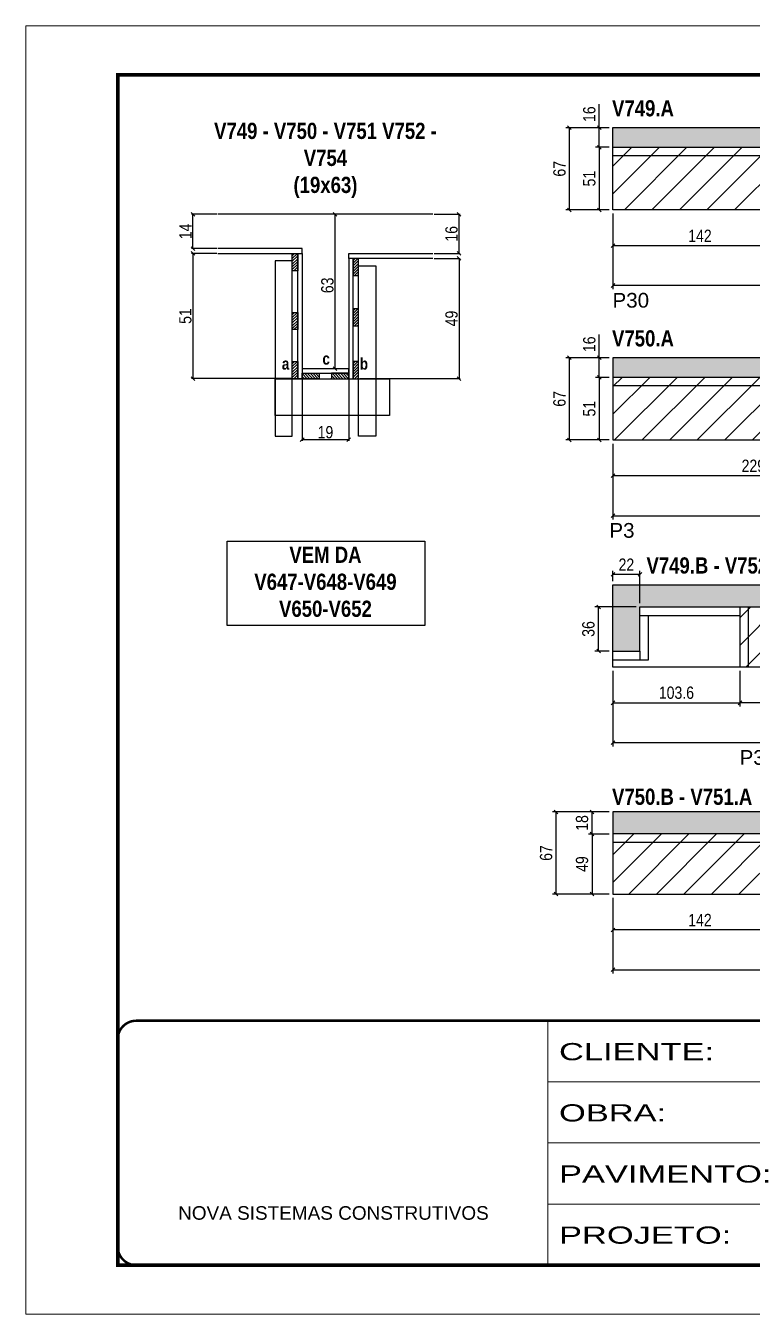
# Model space of a CAD drawing. Extents: x 3309 to 9563, y -2522 to 14608.
# Drawn here: x 4908 to 5500, y 8964 to 10014 of the extents above; entities that cross this region are included whole.
import ezdxf

# ---------------------------------------------------------------- set-up
doc = ezdxf.new("R2010")
doc.units = 0
doc.header["$PDMODE"] = 35
doc.header["$PDSIZE"] = -10
doc.linetypes.add('CONTINUO', pattern=[0])
doc.linetypes.add('DASHED', pattern=[0.75, 0.5, -0.25])
for name, color, linetype in [('5', 5, 'Continuous'), ('COTA', 241, 'Continuous'), ('detalhes', 4, 'Continuous'), ('NOMENCLATURA', 7, 'Continuous'), ('Painéis', 200, 'Continuous'), ('SARR_2.2x7', 40, 'Continuous'), ('SARR_3.5x7', 81, 'Continuous')]:
    doc.layers.add(name, color=color, linetype=linetype)
for name, color, linetype, lineweight in [('CONCRETO', 251, 'Continuous', 25), ('Folhas', 255, 'Continuous', 9), ('Hachura', 251, 'Continuous', 9), ('SARRAFO DE PRESSAO', 251, 'DASHED', 9)]:
    doc.layers.add(name, color=color, linetype=linetype, lineweight=lineweight)
doc.styles.add('ARIAL', font='arial.ttf')
doc.styles.add('COTA TECNICA', font='techl___.ttf', dxfattribs={"height": 10})
doc.styles.add('COTA TECNICA 2X', font='techl___.ttf', dxfattribs={"height": 10})
doc.styles.get("Standard").update_dxf_attribs({"font": 'arial.ttf'})
doc.styles.add('TECNICA', font='techb___.ttf', dxfattribs={"height": 10})
doc.styles.add('Tecnologia', font='')
doc.styles.get('Tecnologia').set_extended_font_data('Forgotten Futurist')
doc.dimstyles.new('PAINEL', dxfattribs={"dimtxt": 10, "dimasz": 3, "dimexe": 3, "dimexo": 3, "dimgap": 3, "dimtad": 1, "dimdec": 1, "dimzin": 12, "dimdsep": 46, "dimtxsty": 'COTA TECNICA', "dimblk1": 'OBLIQUE', "dimblk2": 'OBLIQUE', "dimsah": 1, "dimcen": 0.9, "dimclrd": 4, "dimclre": 4, "dimclrt": 240, "dimadec": 1, "dimazin": 3, "dimtfac": 1, "dimtdec": 1, "dimtmove": 0, "dimatfit": 3, "dimfxl": 1, "dimtolj": 1, "dimtzin": 12, "dimarcsym": 0})
doc.dimstyles.new('SECAO', dxfattribs={"dimscale": 0.333333, "dimtxt": 5, "dimasz": 9, "dimexe": 3, "dimexo": 3, "dimgap": 3, "dimtad": 1, "dimdec": 1, "dimlfac": 0.5, "dimzin": 12, "dimdsep": 46, "dimtxsty": 'COTA TECNICA 2X', "dimblk1": 'OBLIQUE', "dimblk2": 'OBLIQUE', "dimsah": 1, "dimcen": 0.9, "dimclrd": 4, "dimclre": 4, "dimclrt": 240, "dimadec": 1, "dimazin": 3, "dimtfac": 1, "dimtdec": 1, "dimtmove": 0, "dimatfit": 3, "dimfxl": 1, "dimtolj": 1, "dimtzin": 12, "dimarcsym": 0})
pattern_1 = [(135, (38368.6903, -113786.1987), (-1.122532015, -1.122532015), [])]
pattern_2 = [(45, (-118387.018, -23495.5676), (-1.122532015, 1.122532015), [])]

# ---------------------------------------------------------------- blocks, each defined once
blk = doc.blocks.new('9999999999')
at = {"color": 30, "linetype": 'CONTINUO'}
for p, q in [((98564.6, 34230.2), (98564.6, 34429.4)), ((98564.6, 34379.6), (99584, 34379.6)), ((98564.6, 34329.8), (99488, 34329.8)), ((98564.6, 34280), (99488, 34280))]:
    blk.add_line(p, q, dxfattribs=at)
at = {"color": 30, "linetype": 'CONTINUO', "const_width": 2}
blk.add_lwpolyline([(99584, 34230.2), (99584, 34414.4, 0.414214), (99569, 34429.4), (98229, 34429.4, 0.414214), (98214, 34414.4), (98214, 34245.2, 0.414214), (98229, 34230.2), (99584, 34230.2)], format="xyb", dxfattribs=at)
at = {"layer": 'Folhas'}
blk.add_lwpolyline([(98139, 34190.2), (99624, 34190.2), (99624, 35240.2), (98139, 35240.2)], close=True, dxfattribs=at)
at = {"layer": 'Folhas', "color": 30, "const_width": 3}
blk.add_lwpolyline([(98214, 34230.2), (99584, 34230.2), (99584, 35200.2), (98214, 35200.2)], close=True, dxfattribs=at)
at = {"color": 7, "linetype": 'Continuous', "ltscale": 5, "style": 'ARIAL'}
blk.add_text('NOVA SISTEMAS CONSTRUTIVOS', height=11.059, dxfattribs=at).set_placement((98263.2, 34267.2))
at = {"layer": 'Folhas', "color": 7, "style": 'Tecnologia', "width": 1.5}
for s, p in [('CLIENTE:', (98573.7, 34397.2)), ('OBRA:', (98573.7, 34347.3)), ('PAVIMENTO:', (98573.7, 34297.5)), ('PROJETO:', (98573.7, 34247.7))]:
    blk.add_text(s, height=14, dxfattribs=at).set_placement(p)
blk = doc.blocks.new('_Oblique')
at = {"color": 0, "linetype": 'ByBlock', "lineweight": -2}
blk.add_line((-0.5, -0.5), (0.5, 0.5), dxfattribs=at)
blk = doc.blocks.new('*D2496')
at = {"layer": 'COTA', "color": 4, "lineweight": -2, "transparency": 16777216}
for p, q in [((5133.2, 9725), (5133.2, 9675.2)), ((5171.2, 9725), (5171.2, 9675.2)), ((5171.2, 9676.2), (5133.2, 9676.2))]:
    blk.add_line(p, q, dxfattribs=at)
at = {"layer": 'Defpoints', "color": 0, "transparency": 16777216}
for p in [(5133.2, 9726), (5171.2, 9726), (5133.2, 9676.2)]:
    blk.add_point(p, dxfattribs=at)
at = {"layer": 'COTA', "color": 4, "lineweight": -2, "transparency": 16777216, "xscale": 3, "yscale": 3, "zscale": 3, "rotation": 180}
blk.add_blockref('_Oblique', (5133.2, 9676.2), dxfattribs=at)
at = {"layer": 'COTA', "color": 4, "lineweight": -2, "transparency": 16777216, "xscale": 3, "yscale": 3, "zscale": 3}
blk.add_blockref('_Oblique', (5171.2, 9676.2), dxfattribs=at)
at = {"layer": 'COTA', "color": 240, "transparency": 16777216, "insert": (5152.2, 9682.3), "char_height": 10, "attachment_point": 5, "style": 'COTA TECNICA 2X'}
blk.add_mtext('\\A1;19', dxfattribs=at)
blk = doc.blocks.new('*D2497')
at = {"layer": 'COTA', "color": 4, "lineweight": -2, "transparency": 16777216}
for p, q in [((5063.5, 9828), (5043.1, 9828)), ((5044.1, 9828), (5044.1, 9726)), ((5124.2, 9726), (5043.1, 9726))]:
    blk.add_line(p, q, dxfattribs=at)
at = {"layer": 'Defpoints', "color": 0, "transparency": 16777216}
for p in [(5064.5, 9828), (5044.1, 9726), (5125.2, 9726, 0)]:
    blk.add_point(p, dxfattribs=at)
at = {"layer": 'COTA', "color": 4, "lineweight": -2, "transparency": 16777216, "xscale": 3, "yscale": 3, "zscale": 3}
for p, rotation in [((5044.1, 9828), 90), ((5044.1, 9726), 270)]:
    blk.add_blockref('_Oblique', p, dxfattribs=dict(at, rotation=rotation))
at = {"layer": 'COTA', "color": 240, "transparency": 16777216, "insert": (5038, 9777), "char_height": 10, "attachment_point": 5, "rotation": 90, "style": 'COTA TECNICA 2X'}
blk.add_mtext('\\A1;51', dxfattribs=at)
blk = doc.blocks.new('*D2498')
at = {"layer": 'COTA', "color": 4, "lineweight": -2, "transparency": 16777216}
for p, q in [((5240.9, 9824), (5262.1, 9824)), ((5261.1, 9824), (5261.1, 9726)), ((5180.2, 9726), (5262.1, 9726))]:
    blk.add_line(p, q, dxfattribs=at)
at = {"layer": 'Defpoints', "color": 0, "transparency": 16777216}
for p in [(5239.9, 9824), (5179.2, 9726, 0), (5261.1, 9726)]:
    blk.add_point(p, dxfattribs=at)
at = {"layer": 'COTA', "color": 4, "lineweight": -2, "transparency": 16777216, "xscale": 3, "yscale": 3, "zscale": 3}
for p, rotation in [((5261.1, 9824), 90), ((5261.1, 9726), 270)]:
    blk.add_blockref('_Oblique', p, dxfattribs=dict(at, rotation=rotation))
at = {"layer": 'COTA', "color": 240, "transparency": 16777216, "insert": (5255, 9775), "char_height": 10, "attachment_point": 5, "rotation": 90, "style": 'COTA TECNICA 2X'}
blk.add_mtext('\\A1;49', dxfattribs=at)
blk = doc.blocks.new('*D2499')
at = {"layer": 'COTA', "color": 4, "lineweight": -2, "transparency": 16777216}
for p, q in [((5170.2, 9860), (5159, 9860)), ((5160, 9734), (5160, 9860)), ((5170.2, 9734), (5159, 9734))]:
    blk.add_line(p, q, dxfattribs=at)
at = {"layer": 'Defpoints', "color": 0, "transparency": 16777216}
for p in [(5160, 9860), (5171.2, 9860), (5171.2, 9734)]:
    blk.add_point(p, dxfattribs=at)
at = {"layer": 'COTA', "color": 4, "lineweight": -2, "transparency": 16777216, "xscale": 3, "yscale": 3, "zscale": 3}
for p, rotation in [((5160, 9860), 90), ((5160, 9734), 270)]:
    blk.add_blockref('_Oblique', p, dxfattribs=dict(at, rotation=rotation))
at = {"layer": 'COTA', "color": 240, "transparency": 16777216, "insert": (5153.8, 9802), "char_height": 10, "attachment_point": 5, "rotation": 90, "style": 'COTA TECNICA 2X'}
blk.add_mtext('\\A1;63', dxfattribs=at)
blk = doc.blocks.new('*D2500')
at = {"layer": 'COTA', "color": 4, "lineweight": -2, "transparency": 16777216}
for p, q in [((5240.9, 9860), (5262.1, 9860)), ((5261.1, 9828), (5261.1, 9860)), ((5240.9, 9828), (5262.1, 9828))]:
    blk.add_line(p, q, dxfattribs=at)
at = {"layer": 'Defpoints', "color": 0, "transparency": 16777216}
for p in [(5239.9, 9860), (5261.1, 9860), (5239.9, 9828)]:
    blk.add_point(p, dxfattribs=at)
at = {"layer": 'COTA', "color": 4, "lineweight": -2, "transparency": 16777216, "xscale": 3, "yscale": 3, "zscale": 3}
for p, rotation in [((5261.1, 9860), 90), ((5261.1, 9828), 270)]:
    blk.add_blockref('_Oblique', p, dxfattribs=dict(at, rotation=rotation))
at = {"layer": 'COTA', "color": 240, "transparency": 16777216, "insert": (5255, 9844), "char_height": 10, "attachment_point": 5, "rotation": 90, "style": 'COTA TECNICA 2X'}
blk.add_mtext('\\A1;16', dxfattribs=at)
blk = doc.blocks.new('*D2545')
at = {"layer": 'COTA', "color": 4, "lineweight": -2, "transparency": 16777216}
for p, q in [((5063.5, 9860), (5043.1, 9860)), ((5044.1, 9832), (5044.1, 9860)), ((5063.5, 9832), (5043.1, 9832))]:
    blk.add_line(p, q, dxfattribs=at)
at = {"layer": 'Defpoints', "color": 0, "transparency": 16777216}
for p in [(5044.1, 9860), (5064.5, 9860), (5064.5, 9832)]:
    blk.add_point(p, dxfattribs=at)
at = {"layer": 'COTA', "color": 4, "lineweight": -2, "transparency": 16777216, "xscale": 3, "yscale": 3, "zscale": 3}
for p, rotation in [((5044.1, 9860), 90), ((5044.1, 9832), 270)]:
    blk.add_blockref('_Oblique', p, dxfattribs=dict(at, rotation=rotation))
at = {"layer": 'COTA', "color": 240, "transparency": 16777216, "insert": (5038, 9846), "char_height": 10, "attachment_point": 5, "rotation": 90, "style": 'COTA TECNICA 2X'}
blk.add_mtext('\\A1;14', dxfattribs=at)
blk = doc.blocks.new('*D2546')
at = {"layer": 'COTA', "color": 4, "lineweight": -2, "transparency": 16777216}
for p, q in [((5386.5, 9860.5), (5386.5, 9798.9)), ((6200.5, 9860.5), (6200.5, 9798.9)), ((6200.5, 9801.9), (5386.5, 9801.9))]:
    blk.add_line(p, q, dxfattribs=at)
at = {"layer": 'Defpoints', "color": 0, "transparency": 16777216}
for p in [(5386.5, 9863.5), (6200.5, 9863.5), (5386.5, 9801.9)]:
    blk.add_point(p, dxfattribs=at)
at = {"layer": 'COTA', "color": 4, "lineweight": -2, "transparency": 16777216, "xscale": 3, "yscale": 3, "zscale": 3, "rotation": 180}
blk.add_blockref('_Oblique', (5386.5, 9801.9), dxfattribs=at)
at = {"layer": 'COTA', "color": 4, "lineweight": -2, "transparency": 16777216, "xscale": 3, "yscale": 3, "zscale": 3}
blk.add_blockref('_Oblique', (6200.5, 9801.9), dxfattribs=at)
at = {"layer": 'COTA', "color": 240, "transparency": 16777216, "insert": (5793.5, 9810), "char_height": 10, "attachment_point": 5, "style": 'COTA TECNICA'}
blk.add_mtext('\\A1;814', dxfattribs=at)
blk = doc.blocks.new('*D2515')
at = {"layer": 'COTA', "color": 4, "lineweight": -2, "transparency": 16777216}
for p, q in [((5383.5, 9914.5), (5372.4, 9914.5)), ((5375.4, 9914.5), (5375.4, 9863.5)), ((5383.5, 9863.5), (5372.4, 9863.5))]:
    blk.add_line(p, q, dxfattribs=at)
at = {"layer": 'Defpoints', "color": 0, "transparency": 16777216}
for p in [(5386.5, 9914.5), (5375.4, 9863.5), (5386.5, 9863.5)]:
    blk.add_point(p, dxfattribs=at)
at = {"layer": 'COTA', "color": 4, "lineweight": -2, "transparency": 16777216, "xscale": 3, "yscale": 3, "zscale": 3}
for p, rotation in [((5375.4, 9914.5), 90), ((5375.4, 9863.5), 270)]:
    blk.add_blockref('_Oblique', p, dxfattribs=dict(at, rotation=rotation))
at = {"layer": 'COTA', "color": 240, "transparency": 16777216, "insert": (5367.3, 9889), "char_height": 10, "attachment_point": 5, "rotation": 90, "style": 'COTA TECNICA'}
blk.add_mtext('\\A1;51', dxfattribs=at)
blk = doc.blocks.new('*D2516')
at = {"layer": 'COTA', "color": 4, "lineweight": -2, "transparency": 16777216}
for p, q in [((5375.4, 9930.5), (5375.4, 9949.6)), ((5383.5, 9930.5), (5372.4, 9930.5)), ((5375.4, 9914.5), (5375.4, 9930.5)), ((5383.5, 9914.5), (5372.4, 9914.5))]:
    blk.add_line(p, q, dxfattribs=at)
at = {"layer": 'Defpoints', "color": 0, "transparency": 16777216}
for p in [(5375.4, 9930.5), (5386.5, 9930.5), (5386.5, 9914.5)]:
    blk.add_point(p, dxfattribs=at)
at = {"layer": 'COTA', "color": 4, "lineweight": -2, "transparency": 16777216, "xscale": 3, "yscale": 3, "zscale": 3}
for p, rotation in [((5375.4, 9930.5), 90), ((5375.4, 9914.5), 270)]:
    blk.add_blockref('_Oblique', p, dxfattribs=dict(at, rotation=rotation))
at = {"layer": 'COTA', "color": 240, "transparency": 16777216, "insert": (5367.3, 9941.5), "char_height": 10, "attachment_point": 5, "rotation": 90, "style": 'COTA TECNICA'}
blk.add_mtext('\\A1;16', dxfattribs=at)
blk = doc.blocks.new('*D2517')
at = {"layer": 'COTA', "color": 4, "lineweight": -2, "transparency": 16777216}
for p, q in [((5383.5, 9930.5), (5348.1, 9930.5)), ((5351.1, 9863.5), (5351.1, 9930.5)), ((5383.5, 9863.5), (5348.1, 9863.5))]:
    blk.add_line(p, q, dxfattribs=at)
at = {"layer": 'Defpoints', "color": 0, "transparency": 16777216}
for p in [(5351.1, 9930.5), (5386.5, 9930.5), (5386.5, 9863.5)]:
    blk.add_point(p, dxfattribs=at)
at = {"layer": 'COTA', "color": 4, "lineweight": -2, "transparency": 16777216, "xscale": 3, "yscale": 3, "zscale": 3}
for p, rotation in [((5351.1, 9930.5), 90), ((5351.1, 9863.5), 270)]:
    blk.add_blockref('_Oblique', p, dxfattribs=dict(at, rotation=rotation))
at = {"layer": 'COTA', "color": 240, "transparency": 16777216, "insert": (5343, 9897), "char_height": 10, "attachment_point": 5, "rotation": 90, "style": 'COTA TECNICA'}
blk.add_mtext('\\A1;67', dxfattribs=at)
blk = doc.blocks.new('*D2521')
at = {"layer": 'COTA', "color": 4, "lineweight": -2, "transparency": 16777216}
for p, q in [((5386.5, 9860.5), (5386.5, 9831.4)), ((5528.5, 9860.5), (5528.5, 9831.4)), ((5386.5, 9834.4), (5528.5, 9834.4))]:
    blk.add_line(p, q, dxfattribs=at)
at = {"layer": 'Defpoints', "color": 0, "transparency": 16777216}
for p in [(5386.5, 9863.5), (5528.5, 9863.5), (5528.5, 9834.4)]:
    blk.add_point(p, dxfattribs=at)
at = {"layer": 'COTA', "color": 4, "lineweight": -2, "transparency": 16777216, "xscale": 3, "yscale": 3, "zscale": 3, "rotation": 180}
blk.add_blockref('_Oblique', (5386.5, 9834.4), dxfattribs=at)
at = {"layer": 'COTA', "color": 4, "lineweight": -2, "transparency": 16777216, "xscale": 3, "yscale": 3, "zscale": 3}
blk.add_blockref('_Oblique', (5528.5, 9834.4), dxfattribs=at)
at = {"layer": 'COTA', "color": 240, "transparency": 16777216, "insert": (5457.5, 9842.4), "char_height": 10, "attachment_point": 5, "style": 'COTA TECNICA'}
blk.add_mtext('\\A1;142', dxfattribs=at)
blk = doc.blocks.new('*D2522')
at = {"layer": 'COTA', "color": 4, "lineweight": -2, "transparency": 16777216}
for p, q in [((5386.5, 9673), (5386.5, 9611.3)), ((6200.5, 9673), (6200.5, 9611.3)), ((5386.5, 9614.3), (6200.5, 9614.3))]:
    blk.add_line(p, q, dxfattribs=at)
at = {"layer": 'Defpoints', "color": 0, "transparency": 16777216}
for p in [(5386.5, 9676), (6200.5, 9676), (6200.5, 9614.3)]:
    blk.add_point(p, dxfattribs=at)
at = {"layer": 'COTA', "color": 4, "lineweight": -2, "transparency": 16777216, "xscale": 3, "yscale": 3, "zscale": 3, "rotation": 180}
blk.add_blockref('_Oblique', (5386.5, 9614.3), dxfattribs=at)
at = {"layer": 'COTA', "color": 4, "lineweight": -2, "transparency": 16777216, "xscale": 3, "yscale": 3, "zscale": 3}
blk.add_blockref('_Oblique', (6200.5, 9614.3), dxfattribs=at)
at = {"layer": 'COTA', "color": 240, "transparency": 16777216, "insert": (5793.5, 9622.4), "char_height": 10, "attachment_point": 5, "style": 'COTA TECNICA'}
blk.add_mtext('\\A1;814', dxfattribs=at)
blk = doc.blocks.new('*D2527')
at = {"layer": 'COTA', "color": 4, "lineweight": -2, "transparency": 16777216}
for p, q in [((5386.5, 9673), (5386.5, 9643.8)), ((5615.5, 9673), (5615.5, 9643.8)), ((5615.5, 9646.8), (5386.5, 9646.8))]:
    blk.add_line(p, q, dxfattribs=at)
at = {"layer": 'Defpoints', "color": 0, "transparency": 16777216}
for p in [(5386.5, 9676), (5615.5, 9676), (5386.5, 9646.8)]:
    blk.add_point(p, dxfattribs=at)
at = {"layer": 'COTA', "color": 4, "lineweight": -2, "transparency": 16777216, "xscale": 3, "yscale": 3, "zscale": 3, "rotation": 180}
blk.add_blockref('_Oblique', (5386.5, 9646.8), dxfattribs=at)
at = {"layer": 'COTA', "color": 4, "lineweight": -2, "transparency": 16777216, "xscale": 3, "yscale": 3, "zscale": 3}
blk.add_blockref('_Oblique', (5615.5, 9646.8), dxfattribs=at)
at = {"layer": 'COTA', "color": 240, "transparency": 16777216, "insert": (5501, 9654.9), "char_height": 10, "attachment_point": 5, "style": 'COTA TECNICA'}
blk.add_mtext('\\A1;229', dxfattribs=at)
blk = doc.blocks.new('*D2529')
at = {"layer": 'COTA', "color": 4, "lineweight": -2, "transparency": 16777216}
for p, q in [((5383.5, 9727), (5372.4, 9727)), ((5375.4, 9727), (5375.4, 9676)), ((5383.5, 9676), (5372.4, 9676))]:
    blk.add_line(p, q, dxfattribs=at)
at = {"layer": 'Defpoints', "color": 0, "transparency": 16777216}
for p in [(5386.5, 9727), (5375.4, 9676), (5386.5, 9676)]:
    blk.add_point(p, dxfattribs=at)
at = {"layer": 'COTA', "color": 4, "lineweight": -2, "transparency": 16777216, "xscale": 3, "yscale": 3, "zscale": 3}
for p, rotation in [((5375.4, 9727), 90), ((5375.4, 9676), 270)]:
    blk.add_blockref('_Oblique', p, dxfattribs=dict(at, rotation=rotation))
at = {"layer": 'COTA', "color": 240, "transparency": 16777216, "insert": (5367.3, 9701.5), "char_height": 10, "attachment_point": 5, "rotation": 90, "style": 'COTA TECNICA'}
blk.add_mtext('\\A1;51', dxfattribs=at)
blk = doc.blocks.new('*D2530')
at = {"layer": 'COTA', "color": 4, "lineweight": -2, "transparency": 16777216}
for p, q in [((5375.4, 9743), (5375.4, 9762)), ((5383.5, 9743), (5372.4, 9743)), ((5375.4, 9727), (5375.4, 9743)), ((5383.5, 9727), (5372.4, 9727))]:
    blk.add_line(p, q, dxfattribs=at)
at = {"layer": 'Defpoints', "color": 0, "transparency": 16777216}
for p in [(5375.4, 9743), (5386.5, 9743), (5386.5, 9727)]:
    blk.add_point(p, dxfattribs=at)
at = {"layer": 'COTA', "color": 4, "lineweight": -2, "transparency": 16777216, "xscale": 3, "yscale": 3, "zscale": 3}
for p, rotation in [((5375.4, 9743), 90), ((5375.4, 9727), 270)]:
    blk.add_blockref('_Oblique', p, dxfattribs=dict(at, rotation=rotation))
at = {"layer": 'COTA', "color": 240, "transparency": 16777216, "insert": (5367.3, 9754), "char_height": 10, "attachment_point": 5, "rotation": 90, "style": 'COTA TECNICA'}
blk.add_mtext('\\A1;16', dxfattribs=at)
blk = doc.blocks.new('*D2531')
at = {"layer": 'COTA', "color": 4, "lineweight": -2, "transparency": 16777216}
for p, q in [((5383.5, 9743), (5348.1, 9743)), ((5351.1, 9676), (5351.1, 9743)), ((5383.5, 9676), (5348.1, 9676))]:
    blk.add_line(p, q, dxfattribs=at)
at = {"layer": 'Defpoints', "color": 0, "transparency": 16777216}
for p in [(5351.1, 9743), (5386.5, 9743), (5386.5, 9676)]:
    blk.add_point(p, dxfattribs=at)
at = {"layer": 'COTA', "color": 4, "lineweight": -2, "transparency": 16777216, "xscale": 3, "yscale": 3, "zscale": 3}
for p, rotation in [((5351.1, 9743), 90), ((5351.1, 9676), 270)]:
    blk.add_blockref('_Oblique', p, dxfattribs=dict(at, rotation=rotation))
at = {"layer": 'COTA', "color": 240, "transparency": 16777216, "insert": (5343, 9709.5), "char_height": 10, "attachment_point": 5, "rotation": 90, "style": 'COTA TECNICA'}
blk.add_mtext('\\A1;67', dxfattribs=at)
blk = doc.blocks.new('*D2532')
at = {"layer": 'COTA', "color": 4, "lineweight": -2, "transparency": 16777216}
for p, q in [((5386.5, 9488), (5386.5, 9426.3)), ((6075.1, 9488), (6075.1, 9426.3)), ((6075.1, 9429.3), (5386.5, 9429.3))]:
    blk.add_line(p, q, dxfattribs=at)
at = {"layer": 'Defpoints', "color": 0, "transparency": 16777216}
for p in [(5386.5, 9491), (6075.1, 9491), (5386.5, 9429.3)]:
    blk.add_point(p, dxfattribs=at)
at = {"layer": 'COTA', "color": 4, "lineweight": -2, "transparency": 16777216, "xscale": 3, "yscale": 3, "zscale": 3, "rotation": 180}
blk.add_blockref('_Oblique', (5386.5, 9429.3), dxfattribs=at)
at = {"layer": 'COTA', "color": 4, "lineweight": -2, "transparency": 16777216, "xscale": 3, "yscale": 3, "zscale": 3}
blk.add_blockref('_Oblique', (6075.1, 9429.3), dxfattribs=at)
at = {"layer": 'COTA', "color": 240, "transparency": 16777216, "insert": (5730.8, 9437.4), "char_height": 10, "attachment_point": 5, "style": 'COTA TECNICA'}
blk.add_mtext('\\A1;688.6', dxfattribs=at)
blk = doc.blocks.new('*D2534')
at = {"layer": 'COTA', "color": 4, "lineweight": -2, "transparency": 16777216}
for p, q in [((5490.1, 9488), (5490.1, 9458.8)), ((5689.1, 9488), (5689.1, 9458.8)), ((5689.1, 9461.8), (5490.1, 9461.8))]:
    blk.add_line(p, q, dxfattribs=at)
at = {"layer": 'Defpoints', "color": 0, "transparency": 16777216}
for p in [(5490.1, 9491), (5689.1, 9491), (5490.1, 9461.8)]:
    blk.add_point(p, dxfattribs=at)
at = {"layer": 'COTA', "color": 4, "lineweight": -2, "transparency": 16777216, "xscale": 3, "yscale": 3, "zscale": 3, "rotation": 180}
blk.add_blockref('_Oblique', (5490.1, 9461.8), dxfattribs=at)
at = {"layer": 'COTA', "color": 4, "lineweight": -2, "transparency": 16777216, "xscale": 3, "yscale": 3, "zscale": 3}
blk.add_blockref('_Oblique', (5689.1, 9461.8), dxfattribs=at)
at = {"layer": 'COTA', "color": 240, "transparency": 16777216, "insert": (5589.6, 9469.9), "char_height": 10, "attachment_point": 5, "style": 'COTA TECNICA'}
blk.add_mtext('\\A1;199', dxfattribs=at)
blk = doc.blocks.new('*D5295')
at = {"layer": 'COTA', "color": 4, "lineweight": -2, "transparency": 16777216}
for p, q in [((5386.5, 9488), (5386.5, 9458.8)), ((5490.1, 9488), (5490.1, 9458.8)), ((5386.5, 9461.8), (5490.1, 9461.8))]:
    blk.add_line(p, q, dxfattribs=at)
at = {"layer": 'Defpoints', "color": 0, "transparency": 16777216}
for p in [(5386.5, 9491), (5490.1, 9491), (5490.1, 9461.8)]:
    blk.add_point(p, dxfattribs=at)
at = {"layer": 'COTA', "color": 4, "lineweight": -2, "transparency": 16777216, "xscale": 3, "yscale": 3, "zscale": 3, "rotation": 180}
blk.add_blockref('_Oblique', (5386.5, 9461.8), dxfattribs=at)
at = {"layer": 'COTA', "color": 4, "lineweight": -2, "transparency": 16777216, "xscale": 3, "yscale": 3, "zscale": 3}
blk.add_blockref('_Oblique', (5490.1, 9461.8), dxfattribs=at)
at = {"layer": 'COTA', "color": 240, "transparency": 16777216, "insert": (5438.3, 9470), "char_height": 10, "attachment_point": 5, "style": 'COTA TECNICA'}
blk.add_mtext('\\A1;103.6', dxfattribs=at)
blk = doc.blocks.new('*D5296')
at = {"layer": 'COTA', "color": 4, "lineweight": -2, "transparency": 16777216}
for p, q in [((5386.5, 9561), (5386.5, 9569.4)), ((5408.5, 9566.4), (5386.5, 9566.4)), ((5408.5, 9543), (5408.5, 9569.4))]:
    blk.add_line(p, q, dxfattribs=at)
at = {"layer": 'Defpoints', "color": 0, "transparency": 16777216}
for p in [(5386.5, 9566.4), (5386.5, 9558), (5408.5, 9540)]:
    blk.add_point(p, dxfattribs=at)
at = {"layer": 'COTA', "color": 4, "lineweight": -2, "transparency": 16777216, "xscale": 3, "yscale": 3, "zscale": 3, "rotation": 180}
blk.add_blockref('_Oblique', (5386.5, 9566.4), dxfattribs=at)
at = {"layer": 'COTA', "color": 4, "lineweight": -2, "transparency": 16777216, "xscale": 3, "yscale": 3, "zscale": 3}
blk.add_blockref('_Oblique', (5408.5, 9566.4), dxfattribs=at)
at = {"layer": 'COTA', "color": 240, "transparency": 16777216, "insert": (5397.5, 9574.4), "char_height": 10, "attachment_point": 5, "style": 'COTA TECNICA'}
blk.add_mtext('\\A1;22', dxfattribs=at)
blk = doc.blocks.new('*D5297')
at = {"layer": 'COTA', "color": 4, "lineweight": -2, "transparency": 16777216}
for p, q in [((5405.5, 9540), (5371.8, 9540)), ((5374.8, 9504), (5374.8, 9540)), ((5383.5, 9504), (5371.8, 9504))]:
    blk.add_line(p, q, dxfattribs=at)
at = {"layer": 'Defpoints', "color": 0, "transparency": 16777216}
for p in [(5374.8, 9540), (5408.5, 9540), (5386.5, 9504)]:
    blk.add_point(p, dxfattribs=at)
at = {"layer": 'COTA', "color": 4, "lineweight": -2, "transparency": 16777216, "xscale": 3, "yscale": 3, "zscale": 3}
for p, rotation in [((5374.8, 9540), 90), ((5374.8, 9504), 270)]:
    blk.add_blockref('_Oblique', p, dxfattribs=dict(at, rotation=rotation))
at = {"layer": 'COTA', "color": 240, "transparency": 16777216, "insert": (5366.6, 9522), "char_height": 10, "attachment_point": 5, "rotation": 90, "style": 'COTA TECNICA'}
blk.add_mtext('\\A1;36', dxfattribs=at)
blk = doc.blocks.new('*D5305')
at = {"layer": 'COTA', "color": 4, "lineweight": -2, "transparency": 16777216}
for p, q in [((5386.5, 9302.9), (5386.5, 9241.3)), ((6075.1, 9302.9), (6075.1, 9241.3)), ((5386.5, 9244.3), (6075.1, 9244.3))]:
    blk.add_line(p, q, dxfattribs=at)
at = {"layer": 'Defpoints', "color": 0, "transparency": 16777216}
for p in [(5386.5, 9305.9), (6075.1, 9305.9), (6075.1, 9244.3)]:
    blk.add_point(p, dxfattribs=at)
at = {"layer": 'COTA', "color": 4, "lineweight": -2, "transparency": 16777216, "xscale": 3, "yscale": 3, "zscale": 3, "rotation": 180}
blk.add_blockref('_Oblique', (5386.5, 9244.3), dxfattribs=at)
at = {"layer": 'COTA', "color": 4, "lineweight": -2, "transparency": 16777216, "xscale": 3, "yscale": 3, "zscale": 3}
blk.add_blockref('_Oblique', (6075.1, 9244.3), dxfattribs=at)
at = {"layer": 'COTA', "color": 240, "transparency": 16777216, "insert": (5730.8, 9252.4), "char_height": 10, "attachment_point": 5, "style": 'COTA TECNICA'}
blk.add_mtext('\\A1;688.6', dxfattribs=at)
blk = doc.blocks.new('*D5304')
at = {"layer": 'COTA', "color": 4, "lineweight": -2, "transparency": 16777216}
for p, q in [((5386.5, 9302.9), (5386.5, 9273.7)), ((5528.5, 9302.9), (5528.5, 9273.7)), ((5528.5, 9276.7), (5386.5, 9276.7))]:
    blk.add_line(p, q, dxfattribs=at)
at = {"layer": 'Defpoints', "color": 0, "transparency": 16777216}
for p in [(5386.5, 9305.9), (5528.5, 9305.9), (5386.5, 9276.7)]:
    blk.add_point(p, dxfattribs=at)
at = {"layer": 'COTA', "color": 4, "lineweight": -2, "transparency": 16777216, "xscale": 3, "yscale": 3, "zscale": 3, "rotation": 180}
blk.add_blockref('_Oblique', (5386.5, 9276.7), dxfattribs=at)
at = {"layer": 'COTA', "color": 4, "lineweight": -2, "transparency": 16777216, "xscale": 3, "yscale": 3, "zscale": 3}
blk.add_blockref('_Oblique', (5528.5, 9276.7), dxfattribs=at)
at = {"layer": 'COTA', "color": 240, "transparency": 16777216, "insert": (5457.5, 9284.8), "char_height": 10, "attachment_point": 5, "style": 'COTA TECNICA'}
blk.add_mtext('\\A1;142', dxfattribs=at)
blk = doc.blocks.new('*D5310')
at = {"layer": 'COTA', "color": 4, "lineweight": -2, "transparency": 16777216}
for p, q in [((5383.5, 9354.9), (5366.5, 9354.9)), ((5369.5, 9354.9), (5369.5, 9305.9)), ((5383.5, 9305.9), (5366.5, 9305.9))]:
    blk.add_line(p, q, dxfattribs=at)
at = {"layer": 'Defpoints', "color": 0, "transparency": 16777216}
for p in [(5386.5, 9354.9), (5369.5, 9305.9), (5386.5, 9305.9)]:
    blk.add_point(p, dxfattribs=at)
at = {"layer": 'COTA', "color": 4, "lineweight": -2, "transparency": 16777216, "xscale": 3, "yscale": 3, "zscale": 3}
for p, rotation in [((5369.5, 9354.9), 90), ((5369.5, 9305.9), 270)]:
    blk.add_blockref('_Oblique', p, dxfattribs=dict(at, rotation=rotation))
at = {"layer": 'COTA', "color": 240, "transparency": 16777216, "insert": (5361.4, 9330.4), "char_height": 10, "attachment_point": 5, "rotation": 90, "style": 'COTA TECNICA'}
blk.add_mtext('\\A1;49', dxfattribs=at)
blk = doc.blocks.new('*D5311')
at = {"layer": 'COTA', "color": 4, "lineweight": -2, "transparency": 16777216}
for p, q in [((5383.5, 9372.9), (5366.5, 9372.9)), ((5369.5, 9354.9), (5369.5, 9372.9)), ((5383.5, 9354.9), (5366.5, 9354.9))]:
    blk.add_line(p, q, dxfattribs=at)
at = {"layer": 'Defpoints', "color": 0, "transparency": 16777216}
for p in [(5369.5, 9372.9), (5386.5, 9372.9), (5386.5, 9354.9)]:
    blk.add_point(p, dxfattribs=at)
at = {"layer": 'COTA', "color": 4, "lineweight": -2, "transparency": 16777216, "xscale": 3, "yscale": 3, "zscale": 3}
for p, rotation in [((5369.5, 9372.9), 90), ((5369.5, 9354.9), 270)]:
    blk.add_blockref('_Oblique', p, dxfattribs=dict(at, rotation=rotation))
at = {"layer": 'COTA', "color": 240, "transparency": 16777216, "insert": (5361.4, 9363.9), "char_height": 10, "attachment_point": 5, "rotation": 90, "style": 'COTA TECNICA'}
blk.add_mtext('\\A1;18', dxfattribs=at)
blk = doc.blocks.new('*D5307')
at = {"layer": 'COTA', "color": 4, "lineweight": -2, "transparency": 16777216}
for p, q in [((5383.5, 9372.9), (5337.2, 9372.9)), ((5340.2, 9305.9), (5340.2, 9372.9)), ((5383.5, 9305.9), (5337.2, 9305.9))]:
    blk.add_line(p, q, dxfattribs=at)
at = {"layer": 'Defpoints', "color": 0, "transparency": 16777216}
for p in [(5340.2, 9372.9), (5386.5, 9372.9), (5386.5, 9305.9)]:
    blk.add_point(p, dxfattribs=at)
at = {"layer": 'COTA', "color": 4, "lineweight": -2, "transparency": 16777216, "xscale": 3, "yscale": 3, "zscale": 3}
for p, rotation in [((5340.2, 9372.9), 90), ((5340.2, 9305.9), 270)]:
    blk.add_blockref('_Oblique', p, dxfattribs=dict(at, rotation=rotation))
at = {"layer": 'COTA', "color": 240, "transparency": 16777216, "insert": (5332.1, 9339.4), "char_height": 10, "attachment_point": 5, "rotation": 90, "style": 'COTA TECNICA'}
blk.add_mtext('\\A1;67', dxfattribs=at)

msp = doc.modelspace()

# ---------------------------------------------------------------- hatches: boundary and pattern name
at = {"layer": 'COTA'}
h = msp.add_hatch(dxfattribs=at)
h.set_pattern_fill('AR-CONC', color=256, scale=0.03)
h.set_pattern_definition([(50, (-1415.39, -939.124), (5.46554, -0.4781726), [0.5715, -6.2865]), (355, (-1415.39, -939.124), (-1.0573026, 5.7317054), [0.4572, -5.0292175]), (100.451445, (-1414.9344, -939.1637), (4.4082374, 5.2535326), [0.4857003, -5.3427073]), (46.1842, (-1415.39, -937.6), (8.1323712, -1.26127), [0.85725, -9.42975]), (96.63556, (-1414.712, -937.705), (7.122124, 7.4227837), [0.7285507, -8.014068]), (351.18415, (-1415.39, -937.6), (7.122124, 7.422784), [0.685799, -7.543792]), (21, (-1414.628, -937.981), (4.5484317, -3.067956), [0.5715, -6.2865]), (326, (-1414.628, -937.981), (1.8540609, 5.525639), [0.4572, -5.0292]), (71.451445, (-1414.249, -938.2365), (6.4024926, 2.457683), [0.4857003, -5.3426981]), (37.5, (-1415.3899, -939.1238), (0.0926581, 2.53665117), [0, -4.96824, 0, -5.1054, 0, -5.04825]), (7.5, (-1415.39, -939.1238), (2.0045899, 3.00541724), [0, -2.91084, 0, -4.85394, 0, -1.92405]), (327.5, (-1417.0892, -939.1238), (4.06771786, -0.17186232), [0, -1.905, 0, -5.9436, 0, -7.8867]), (317.5, (-1417.851, -939.124), (4.4438754, 0.7627947), [0, -2.4765, 0, -3.94716, 0, -5.6007])])
h.paths.add_polyline_path([(6200.54, 9914.54), (6200.54, 9930.54), (5386.54, 9930.54), (5386.54, 9914.54)])
h = msp.add_hatch(dxfattribs=at)
h.set_pattern_fill('AR-CONC', color=256, scale=0.03)
h.set_pattern_definition([(50, (-1415.39, -1126.65), (5.46554, -0.4781726), [0.5715, -6.2865]), (355, (-1415.39, -1126.65), (-1.0573026, 5.7317054), [0.4572, -5.0292175]), (100.451445, (-1414.9344, -1126.69), (4.4082374, 5.2535326), [0.4857003, -5.3427073]), (46.1842, (-1415.39, -1125.126), (8.1323712, -1.26127), [0.85725, -9.42975]), (96.63556, (-1414.712, -1125.231), (7.122124, 7.4227837), [0.7285507, -8.014068]), (351.18415, (-1415.39, -1125.126), (7.122124, 7.422784), [0.685799, -7.543792]), (21, (-1414.628, -1125.507), (4.5484317, -3.067956), [0.5715, -6.2865]), (326, (-1414.628, -1125.507), (1.8540609, 5.525639), [0.4572, -5.0292]), (71.451445, (-1414.249, -1125.763), (6.4024926, 2.457683), [0.4857003, -5.3426981]), (37.5, (-1415.3899, -1126.6501), (0.0926581, 2.53665117), [0, -4.96824, 0, -5.1054, 0, -5.04825]), (7.5, (-1415.39, -1126.65), (2.0045899, 3.00541724), [0, -2.91084, 0, -4.85394, 0, -1.92405]), (327.5, (-1417.0892, -1126.65), (4.06771786, -0.17186232), [0, -1.905, 0, -5.9436, 0, -7.8867]), (317.5, (-1417.851, -1126.65), (4.4438754, 0.7627947), [0, -2.4765, 0, -3.94716, 0, -5.6007])])
h.paths.add_polyline_path([(6200.54, 9727.01), (6200.54, 9743.01), (5386.54, 9743.01), (5386.54, 9727.01)])
h = msp.add_hatch(dxfattribs=at)
h.set_pattern_fill('AR-CONC', color=256, scale=0.03)
h.paths.add_polyline_path([(6075.14, 9557.97), (5386.54, 9557.97), (5386.54, 9503.97), (5408.54, 9503.97), (5408.54, 9539.97), (6075.14, 9539.97)])
h = msp.add_hatch(dxfattribs=at)
h.set_pattern_fill('AR-CONC', color=256, scale=0.03)
h.set_pattern_definition([(50, (9e-13, -185.0436), (5.46554, -0.4781726), [0.5715, -6.2865]), (355, (9e-13, -185.0436), (-1.0573026, 5.7317054), [0.4572, -5.0292175]), (100.451445, (0.4555, -185.0835), (4.4082374, 5.2535326), [0.4857003, -5.3427073]), (46.1842, (9e-13, -183.5196), (8.1323712, -1.26127), [0.85725, -9.42975]), (96.63556, (0.678, -183.625), (7.122124, 7.422784), [0.728551, -8.014068]), (351.18415, (9e-13, -183.52), (7.122124, 7.422784), [0.685799, -7.543792]), (21, (0.762, -183.9006), (4.5484317, -3.067956), [0.5715, -6.2865]), (326, (0.762, -183.9006), (1.8540609, 5.525639), [0.4572, -5.0292]), (71.451445, (1.141, -184.1563), (6.4024926, 2.457683), [0.4857003, -5.342698]), (37.5, (9e-13, -185.0436), (0.0926581, 2.53665117), [0, -4.96824, 0, -5.1054, 0, -5.04825]), (7.5, (9e-13, -185.0436), (2.0045899, 3.00541724), [0, -2.91084, 0, -4.85394, 0, -1.92405]), (327.5, (-1.6993, -185.0436), (4.06771786, -0.17186232), [0, -1.905, 0, -5.9436, 0, -7.8867]), (317.5, (-2.4613, -185.0436), (4.4438754, 0.7627947), [0, -2.4765, 0, -3.94716, 0, -5.6007])])
h.paths.add_polyline_path([(5386.54, 9372.92), (5386.54, 9354.92), (6053.14, 9354.92), (6053.14, 9318.92), (6075.14, 9318.92), (6075.14, 9372.92)])
at = {"layer": 'Hachura', "linetype": 'ByBlock'}
h = msp.add_hatch(dxfattribs=at)
h.set_pattern_fill('ANSI31', color=256, scale=5)
h.paths.add_polyline_path([(5528.54, 9914.54), (5386.54, 9914.54), (5386.54, 9863.54), (5528.54, 9863.54)])
h.paths.add_polyline_path([(5727.54, 9914.54), (5528.54, 9914.54), (5528.54, 9863.54), (5727.54, 9863.54)])
h.paths.add_polyline_path([(5971.54, 9914.54), (5727.54, 9914.54), (5727.54, 9863.54), (5971.54, 9863.54)])
h.paths.add_polyline_path([(6200.54, 9914.54), (5971.54, 9914.54), (5971.54, 9863.54), (6200.54, 9863.54)])
h.paths.add_polyline_path([(6200.54, 9727.01), (6058.54, 9727.01), (6058.54, 9676.01), (6200.54, 9676.01)])
h.paths.add_polyline_path([(6058.54, 9727.01), (5859.54, 9727.01), (5859.54, 9676.01), (6058.54, 9676.01)])
h.paths.add_polyline_path([(5859.54, 9727.01), (5615.54, 9727.01), (5615.54, 9676.01), (5859.54, 9676.01)])
h.paths.add_polyline_path([(5615.54, 9727.01), (5386.54, 9727.01), (5386.54, 9676.01), (5615.54, 9676.01)])
h.paths.add_polyline_path([(5689.14, 9539.97), (5490.14, 9539.97), (5490.14, 9490.97), (5689.14, 9490.97)])
h.paths.add_polyline_path([(5933.14, 9539.97), (5689.14, 9539.97), (5689.14, 9490.97), (5933.14, 9490.97)])
h.paths.add_polyline_path([(6075.14, 9539.97), (5933.14, 9539.97), (5933.14, 9490.97), (6075.14, 9490.97)])
h.paths.add_polyline_path([(5971.54, 9354.92), (5772.54, 9354.92), (5772.54, 9305.92), (5971.54, 9305.92)])
h.paths.add_polyline_path([(5772.54, 9354.92), (5528.54, 9354.92), (5528.54, 9305.92), (5772.54, 9305.92)])
h.paths.add_polyline_path([(5528.54, 9354.92), (5386.54, 9354.92), (5386.54, 9305.92), (5528.54, 9305.92)])
at = {"layer": 'SARR_2.2x7'}
h = msp.add_hatch(dxfattribs=at)
h.set_pattern_fill('ANSI31', color=256, scale=0.5)
h.set_pattern_definition([(45, (-118387.018, -23407.5676), (-1.122532015, 1.122532015), [])])
h.paths.add_polyline_path([(5125.15, 9813.97), (5129.55, 9813.97), (5129.55, 9827.97), (5125.15, 9827.97)])
h = msp.add_hatch(dxfattribs=at)
h.set_pattern_fill('ANSI31', color=256, scale=0.5)
h.set_pattern_definition([(45, (-118387.018, -23411.5676), (-1.122532015, 1.122532015), [])])
h.paths.add_polyline_path([(5179.15, 9809.97), (5174.75, 9809.97), (5174.75, 9823.97), (5179.15, 9823.97)])
h = msp.add_hatch(dxfattribs=at)
h.set_pattern_fill('ANSI31', color=256, scale=0.5)
h.set_pattern_definition([(45, (-118387.018, -23455.5676), (-1.122532015, 1.122532015), [])])
h.paths.add_polyline_path([(5125.15, 9765.97), (5129.55, 9765.97), (5129.55, 9779.97), (5125.15, 9779.97)])
h = msp.add_hatch(dxfattribs=at)
h.set_pattern_fill('ANSI31', color=256, scale=0.5)
h.set_pattern_definition([(45, (-118387.018, -23452.5676), (-1.122532015, 1.122532015), [])])
h.paths.add_polyline_path([(5179.15, 9768.97), (5174.75, 9768.97), (5174.75, 9782.97), (5179.15, 9782.97)])
h = msp.add_hatch(dxfattribs=at)
h.set_pattern_fill('ANSI31', color=256, scale=0.5)
h.set_pattern_definition(pattern_2)
h.paths.add_polyline_path([(5125.15, 9725.97), (5129.55, 9725.97), (5129.55, 9739.97), (5125.15, 9739.97)])
h = msp.add_hatch(dxfattribs=at)
h.set_pattern_fill('ANSI31', color=256, scale=0.5)
h.set_pattern_definition(pattern_2)
h.paths.add_polyline_path([(5179.15, 9725.97), (5174.75, 9725.97), (5174.75, 9739.97), (5179.15, 9739.97)])
h = msp.add_hatch(dxfattribs=at)
h.set_pattern_fill('ANSI31', color=256, scale=0.5, angle=90)
h.set_pattern_definition(pattern_1)
h.paths.add_polyline_path([(5147.15, 9725.97), (5147.15, 9730.37), (5133.15, 9730.37), (5133.15, 9725.97)])
h = msp.add_hatch(dxfattribs=at)
h.set_pattern_fill('ANSI31', color=256, scale=0.5, angle=90)
h.set_pattern_definition(pattern_1)
h.paths.add_polyline_path([(5157.15, 9730.37), (5157.15, 9725.97), (5171.15, 9725.97), (5171.15, 9730.37)])

# ---------------------------------------------------------------- linework, layer by layer
at = {"layer": 'CONCRETO', "linetype": 'Continuous'}
msp.add_line((5239.85, 9859.97), (5064.45, 9859.97), dxfattribs=at)
at = {"layer": 'COTA'}
for p, q in [((5386.54, 9914.54), (5386.54, 9930.54)), ((5386.54, 9930.54), (6200.54, 9930.54)), ((6200.54, 9743.01), (5386.54, 9743.01)), ((5386.54, 9743.01), (5386.54, 9727.01)), ((5386.54, 9503.97), (5386.54, 9557.97)), ((5386.54, 9557.97), (6075.14, 9557.97)), ((5408.54, 9503.97), (5408.54, 9496.97)), ((5408.54, 9496.97), (5415.54, 9496.97)), ((6075.14, 9372.92), (5386.54, 9372.92)), ((5386.54, 9372.92), (5386.54, 9354.92))]:
    msp.add_line(p, q, dxfattribs=at)
at = {"layer": 'NOMENCLATURA'}
msp.add_lwpolyline([(5072.11, 9593.51), (5233.32, 9593.51), (5233.32, 9524.91), (5072.11, 9524.91)], close=True, dxfattribs=at)
at = {"layer": 'Painéis', "linetype": 'ByBlock'}
for p, q in [((5386.54, 9863.54), (5386.54, 9914.54)), ((5386.54, 9914.54), (6200.54, 9914.54)), ((6200.54, 9863.54), (5386.54, 9863.54)), ((6200.54, 9727.01), (5386.54, 9727.01)), ((5386.54, 9727.01), (5386.54, 9676.01)), ((5386.54, 9676.01), (6200.54, 9676.01)), ((5408.54, 9539.97), (6075.14, 9539.97)), ((5408.54, 9503.97), (5408.54, 9539.97)), ((5490.14, 9490.97), (5490.14, 9539.97)), ((5386.54, 9490.97), (5386.54, 9503.97)), ((5386.54, 9503.97), (5408.54, 9503.97)), ((6075.14, 9490.97), (5386.54, 9490.97)), ((6053.14, 9354.92), (5386.54, 9354.92)), ((5386.54, 9354.92), (5386.54, 9305.92)), ((5386.54, 9305.92), (6075.14, 9305.92))]:
    msp.add_line(p, q, dxfattribs=at)
at = {"layer": 'Painéis', "linetype": 'Continuous', "elevation": 0}
for points in [[(5064.45, 9827.97), (5133.15, 9827.97), (5133.15, 9831.97), (5064.45, 9831.97)], [(5239.85, 9823.97), (5171.15, 9823.97), (5171.15, 9827.97), (5239.85, 9827.97)]]:
    msp.add_lwpolyline(points, dxfattribs=at)
at = {"layer": 'Painéis', "linetype": 'Continuous'}
for points in [[(5129.55, 9725.97), (5129.55, 9827.97), (5133.15, 9827.97), (5133.15, 9725.97)], [(5174.75, 9725.97), (5174.75, 9823.97), (5171.15, 9823.97), (5171.15, 9725.97)], [(5171.15, 9733.97), (5133.15, 9733.97), (5133.15, 9730.37), (5171.15, 9730.37)]]:
    msp.add_lwpolyline(points, close=True, dxfattribs=at)
at = {"layer": 'SARR_2.2x7', "linetype": 'Continuous'}
for p, q in [((5528.54, 9907.54), (5386.54, 9907.54)), ((5615.54, 9720.01), (5386.54, 9720.01)), ((5497.14, 9490.97), (5497.14, 9539.97)), ((5408.54, 9532.97), (5490.14, 9532.97)), ((5415.54, 9496.97), (5415.54, 9532.97)), ((5386.54, 9496.97), (5408.54, 9496.97)), ((5528.54, 9347.92), (5386.54, 9347.92))]:
    msp.add_line(p, q, dxfattribs=at)
at = {"layer": 'SARR_2.2x7'}
for points in [[(5129.55, 9827.97), (5129.55, 9813.97), (5125.15, 9813.97), (5125.15, 9827.97)], [(5174.75, 9823.97), (5174.75, 9809.97), (5179.15, 9809.97), (5179.15, 9823.97)], [(5129.55, 9779.97), (5129.55, 9765.97), (5125.15, 9765.97), (5125.15, 9779.97)], [(5174.75, 9782.97), (5174.75, 9768.97), (5179.15, 9768.97), (5179.15, 9782.97)], [(5129.55, 9739.97), (5129.55, 9725.97), (5125.15, 9725.97), (5125.15, 9739.97)], [(5174.75, 9739.97), (5174.75, 9725.97), (5179.15, 9725.97), (5179.15, 9739.97)], [(5133.15, 9730.37), (5147.15, 9730.37), (5147.15, 9725.97), (5133.15, 9725.97)], [(5171.15, 9730.37), (5157.15, 9730.37), (5157.15, 9725.97), (5171.15, 9725.97)]]:
    msp.add_lwpolyline(points, close=True, dxfattribs=at)
at = {"layer": 'SARR_3.5x7'}
for points in [[(5125.15, 9821.97), (5111.15, 9821.97), (5111.15, 9678.99), (5125.15, 9678.99)], [(5179.15, 9817.97), (5193.15, 9817.97), (5193.15, 9678.99), (5179.15, 9678.99)], [(5111.15, 9725.97), (5204.34, 9725.97), (5204.34, 9695.88), (5111.15, 9695.88)]]:
    msp.add_lwpolyline(points, close=True, dxfattribs=at)

# ---------------------------------------------------------------- block references
at = {"layer": 'SARRAFO DE PRESSAO', "color": 6, "linetype": 'ByBlock'}
msp.add_blockref('9999999999', (-93231.11, -25226.65), dxfattribs=at)

# ---------------------------------------------------------------- texts
at = {"layer": '5', "linetype": 'Continuous'}
for s, rotation, p in [('P30', 0.00004, (5386.19, 9783.86)), ('P3', 359.99996, (5383.63, 9596.33)), ('P37', 0.00004, (5489.79, 9411.29))]:
    msp.add_text(s, height=12, rotation=rotation, dxfattribs=at).set_placement(p)
at = {"layer": 'detalhes', "style": 'TECNICA'}
for s, p in [('c', (5149.7, 9737.44)), ('a', (5116.63, 9733.33)), ('b', (5180.19, 9733.32))]:
    msp.add_text(s, height=9.6, dxfattribs=at).set_placement(p)
at = {"layer": 'NOMENCLATURA', "style": 'TECNICA'}
for s, p in [('V749.A', (5385.82, 9939.72)), ('V750.A', (5385.82, 9752.2)), ('V749.B - V752.A', (5413.89, 9567.15)), ('V750.B - V751.A', (5385.82, 9378.66))]:
    msp.add_text(s, height=13.2, dxfattribs=at).set_placement(p)
at = {"layer": 'NOMENCLATURA', "char_height": 13.2, "attachment_point": 2, "style": 'TECNICA'}
for s, insert in [('V749 - V750 - V751 V752 - V754\\P(19x63)', (5152.18, 9934.51)), ('VEM DA\\PV647-V648-V649 V650-V652', (5152.18, 9589.07))]:
    msp.add_mtext_dynamic_manual_height_columns(s, width=182.9122, gutter_width=1, heights=[0], dxfattribs=dict(at, insert=insert))

# ---------------------------------------------------------------- dimensions: what is measured, and where the dimension line sits
at = {"layer": 'COTA'}
for base, p1, p2, angle, dimstyle, picture, middle in [((5375.43, 9930.54), (5386.54, 9914.54), (5386.54, 9930.54), 90, 'PAINEL', '*D2516', (5367.33, 9941.54)), ((5351.07, 9930.54), (5386.54, 9863.54), (5386.54, 9930.54), 90, 'PAINEL', '*D2517', (5342.97, 9897.04)), ((5375.43, 9863.54), (5386.54, 9914.54), (5386.54, 9863.54), 90, 'PAINEL', '*D2515', (5367.32, 9889.04)), ((5044.1, 9859.97), (5064.45, 9831.97), (5064.45, 9859.97), 90, 'SECAO', '*D2545', (5038.03, 9845.97)), ((5261.07, 9859.97), (5239.85, 9827.97), (5239.85, 9859.97), 90, 'SECAO', '*D2500', (5254.97, 9843.97)), ((5044.1, 9725.97, 0), (5064.45, 9827.97), (5125.15, 9725.97), 90, 'SECAO', '*D2497', (5037.99, 9776.97, 0)), ((5261.07, 9725.97, 0), (5239.85, 9823.97), (5179.15, 9725.97), 90, 'SECAO', '*D2498', (5254.97, 9774.97, 0)), ((5375.43, 9743.01), (5386.54, 9727.01), (5386.54, 9743.01), 90, 'PAINEL', '*D2530', (5367.33, 9754.02)), ((5351.07, 9743.01), (5386.54, 9676.01), (5386.54, 9743.01), 90, 'PAINEL', '*D2531', (5342.97, 9709.51)), ((5375.43, 9676.01), (5386.54, 9727.01), (5386.54, 9676.01), 90, 'PAINEL', '*D2529', (5367.32, 9701.51)), ((6200.54, 9614.34), (5386.54, 9676.01), (6200.54, 9676.01), 180, 'PAINEL', '*D2522', (5793.54, 9622.44)), ((5386.54, 9646.83), (5615.54, 9676.01), (5386.54, 9676.01), 180, 'PAINEL', '*D2527', (5501.04, 9654.92)), ((5374.82, 9539.97), (5386.54, 9503.97), (5408.54, 9539.97), 90, 'PAINEL', '*D5297', (5366.6, 9521.97)), ((5340.22, 9372.92), (5386.54, 9305.92), (5386.54, 9372.92), 90, 'PAINEL', '*D5307', (5332.12, 9339.42)), ((5369.49, 9372.92), (5386.54, 9354.92), (5386.54, 9372.92), 90, 'PAINEL', '*D5311', (5361.4, 9363.92)), ((5369.49, 9305.92), (5386.54, 9354.92), (5386.54, 9305.92), 90, 'PAINEL', '*D5310', (5361.39, 9330.42)), ((6075.14, 9244.26), (5386.54, 9305.92), (6075.14, 9305.92), 180, 'PAINEL', '*D5305', (5730.84, 9252.38)), ((5386.54, 9276.75), (5528.54, 9305.92), (5386.54, 9305.92), 180, 'PAINEL', '*D5304', (5457.54, 9284.82))]:
    dim = msp.add_linear_dim(base=base, p1=p1, p2=p2, angle=angle, dimstyle=dimstyle, dxfattribs=at)
    dim.commit()
    dim.dimension.update_dxf_attribs({"geometry": picture, "text_midpoint": middle})
for base, p1, p2, angle, picture, middle in [((5159.98, 9859.97), (5171.15, 9733.97), (5171.15, 9859.97), 90, '*D2499', (5159.98, 9801.97)), ((5133.15, 9676.22), (5171.15, 9725.97), (5133.15, 9725.97), 180, '*D2496', (5152.15, 9676.22))]:
    dim = msp.add_linear_dim(base=base, p1=p1, p2=p2, angle=angle, dimstyle='SECAO', dxfattribs=at)
    dim.commit()
    dim.dimension.update_dxf_attribs({"geometry": picture, "text_midpoint": middle, "dimtype": 160})
for base, p1, p2, picture, middle in [((5386.54, 9801.87), (6200.54, 9863.54), (5386.54, 9863.54), '*D2546', (5793.54, 9809.97)), ((5528.54, 9834.36), (5386.54, 9863.54), (5528.54, 9863.54), '*D2521', (5457.54, 9842.43)), ((5386.54, 9566.43), (5408.54, 9539.97), (5386.54, 9557.97), '*D5296', (5397.54, 9574.43)), ((5386.54, 9429.3), (6075.14, 9490.97), (5386.54, 9490.97), '*D2532', (5730.84, 9437.43)), ((5490.14, 9461.79), (5386.54, 9490.97), (5490.14, 9490.97), '*D5295', (5438.34, 9470.01))]:
    dim = msp.add_linear_dim(base=base, p1=p1, p2=p2, dimstyle='PAINEL', dxfattribs=at)
    dim.commit()
    dim.dimension.update_dxf_attribs({"geometry": picture, "text_midpoint": middle})
dim = msp.add_linear_dim(base=(5490.14, 9461.79), p1=(5689.14, 9490.97), p2=(5490.14, 9490.97), angle=180, dimstyle='PAINEL', override={"dimtmove": 1}, dxfattribs=at)
dim.commit()
dim.dimension.update_dxf_attribs({"geometry": '*D2534', "text_midpoint": (5589.64, 9469.88)})

doc.saveas('drawing.dxf')
